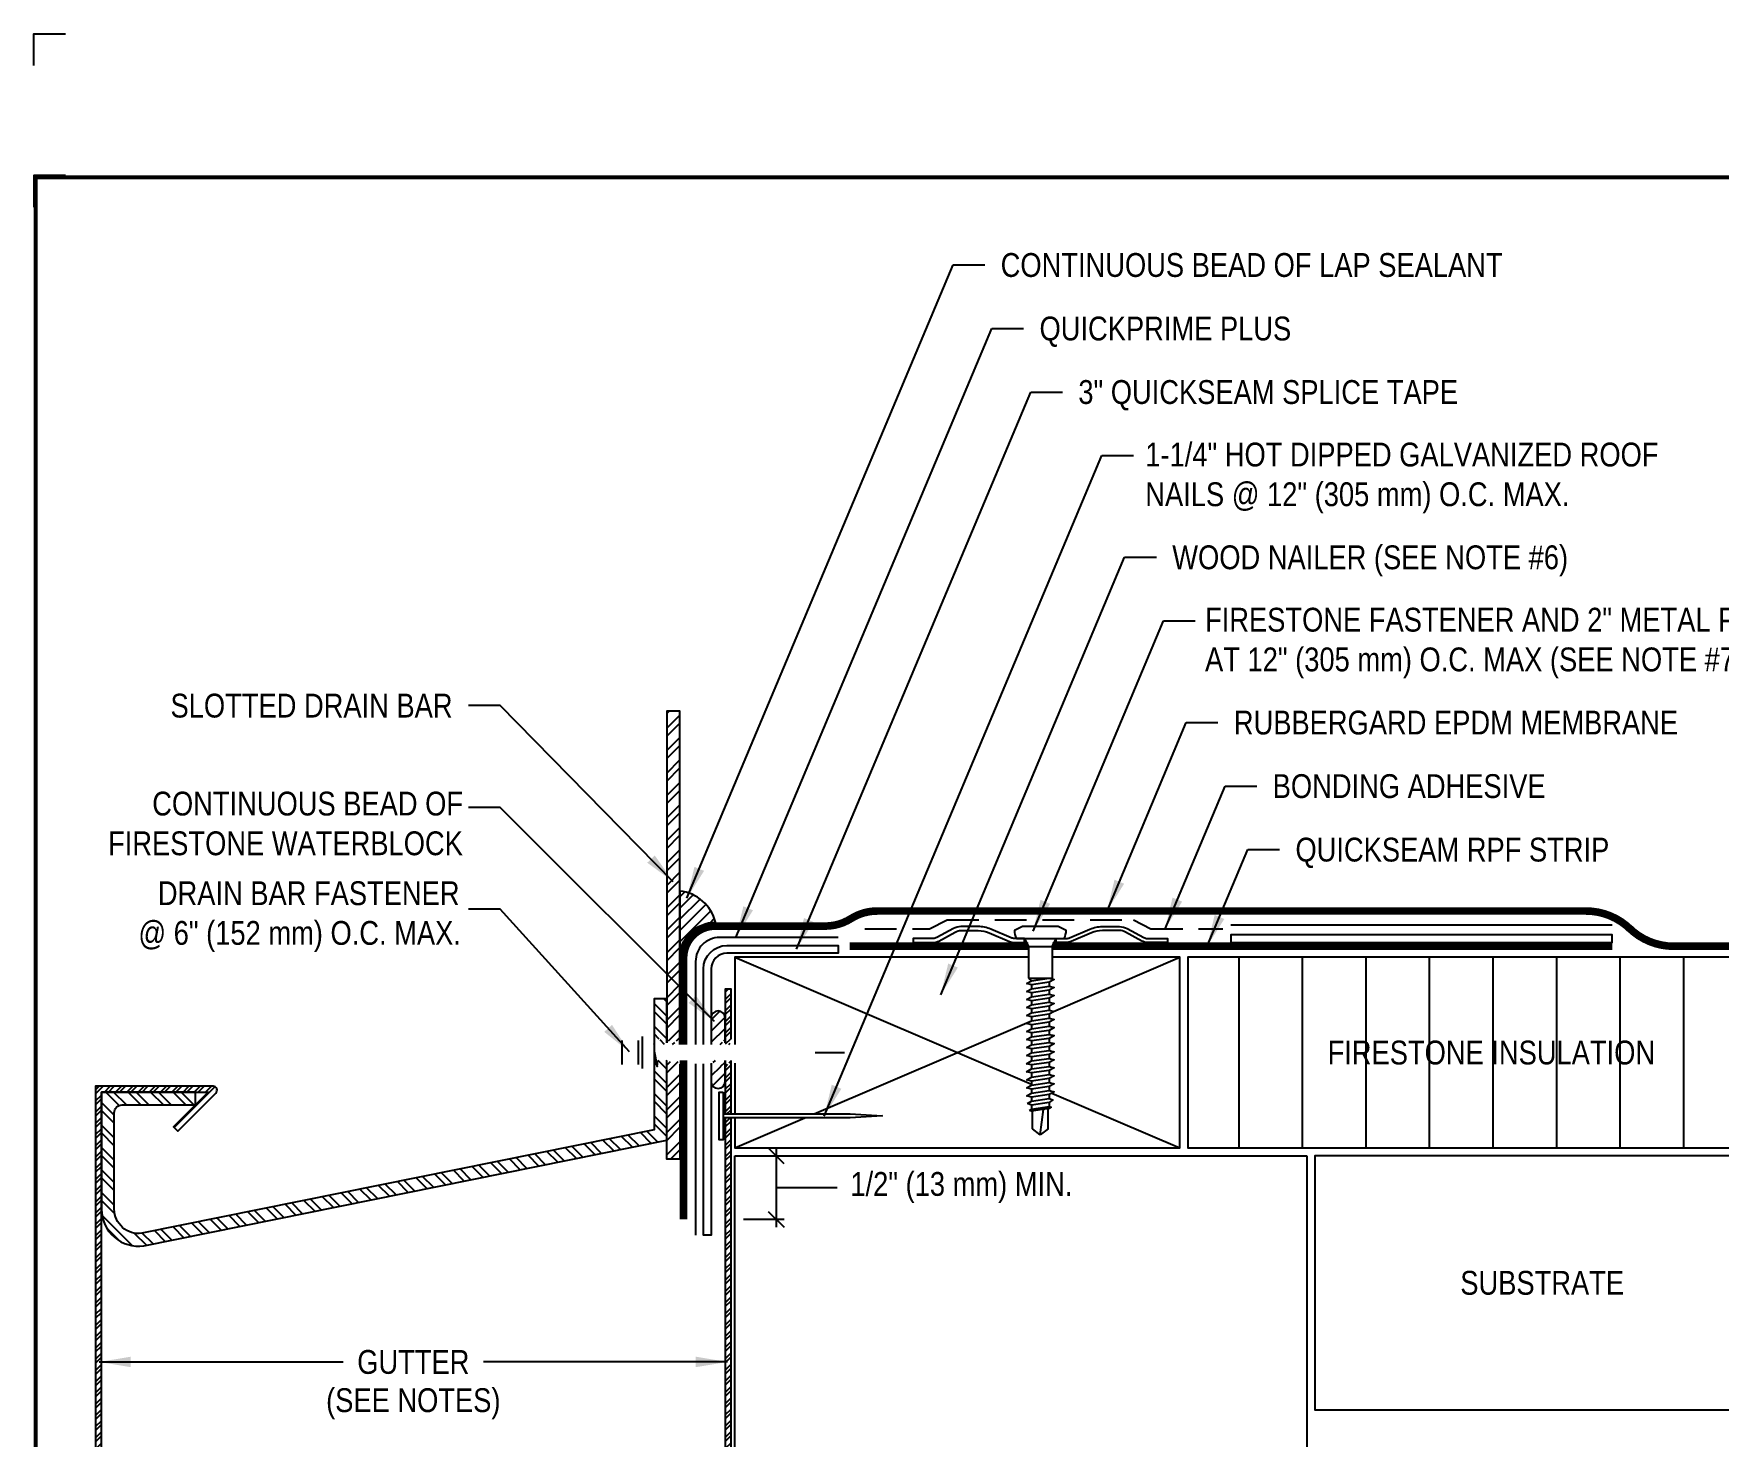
# Model space of a CAD drawing. Header units: inches. Extents: x 165.4 to 185.5, y 3.4 to 20.2.
# Drawn here: x 165.45 to 178.7, y 9.15 to 20.19 of the extents above; entities that cross this region are included whole.
import ezdxf
from ezdxf.enums import TextEntityAlignment as Align

# ---------------------------------------------------------------- set-up
doc = ezdxf.new("R2010")
doc.units = ezdxf.units.IN
doc.header["$MEASUREMENT"] = 0
doc.linetypes.add('HIDDEN', pattern=[0.375, 0.25, -0.125])
doc.layers.get('0').update_dxf_attribs({"linetype": 'CONTINUOUS'})
doc.layers.get('DEFPOINTS').update_dxf_attribs({"linetype": 'CONTINUOUS'})
for name, color, linetype in [('FSBP-ACCESSORY-FIRESTONE', 7, 'CONTINUOUS'), ('FSBP-ACCESSORY-OTHER', 7, 'CONTINUOUS'), ('FSBP-ADHESIVE', 1, 'HIDDEN'), ('FSBP-ANNO-NOTE', 7, 'CONTINUOUS'), ('FSBP-INSULATION', 7, 'CONTINUOUS'), ('FSBP-MEMBRANE', 7, 'CONTINUOUS'), ('FSBP-SEALANTS', 1, 'CONTINUOUS'), ('FSBP-SUBSTRATE-GENERIC', 9, 'CONTINUOUS'), ('FSBP-TTLB-BORDER', 7, 'CONTINUOUS'), ('FSBP-TTLB-TEXT', 7, 'CONTINUOUS'), ('FSBP-WALL-CURB', 9, 'CONTINUOUS'), ('FSBP-WOOD', 7, 'CONTINUOUS')]:
    doc.layers.add(name, color=color, linetype=linetype)
doc.styles.add('FSBP_ARIAL', font='arial.ttf')
doc.styles.add('FSBP_ARIAL_BOLD', font='')
doc.styles.add('FSBP_ARIAL_NAR', font='ARIALN.TTF')
doc.styles.get('FSBP_ARIAL_BOLD').set_extended_font_data('Arial Black')
doc.linetypes.add('ZIGZAG', pattern='A,0.0001,-0.2,[131,ltypeshp.shx,S=0.2,R=0,X=-0.2,Y=0],-0.4,[131,ltypeshp.shx,S=0.2,R=180,X=0.2,Y=0],-0.2', length=0.8001)
doc.dimstyles.new('FSBP-DIM', dxfattribs={"dimtxt": 0.1875, "dimasz": 0.125, "dimexe": 0.0625, "dimexo": 0.125, "dimgap": 0.125, "dimtad": 0, "dimdec": 0, "dimzin": 1, "dimdsep": 46, "dimlunit": 4, "dimtxsty": 'FSBP_ARIAL_NAR', "dimblk": 'OBLIQUE', "dimcen": 0.09375, "dimdle": 0.0625, "dimclrd": 256, "dimclre": 256, "dimclrt": 256, "dimadec": 0, "dimazin": 0, "dimtfac": 1, "dimtdec": 0, "dimtmove": 1, "dimatfit": 3, "dimfxl": 1, "dimtolj": 1, "dimtzin": 0, "dimlwd": -1, "dimlwe": -1, "dimarcsym": 0})
doc.dimstyles.new('FSBP-LEADER', dxfattribs={"dimtxt": 0.1875, "dimasz": 0.25, "dimexe": 0.0625, "dimexo": 0.125, "dimgap": 0.125, "dimtad": 0, "dimtih": 1, "dimtoh": 1, "dimdec": 4, "dimzin": 0, "dimdsep": 46, "dimlunit": 4, "dimtxsty": 'FSBP_ARIAL_NAR', "dimcen": 0.09375, "dimclrd": 256, "dimclre": 256, "dimclrt": 256, "dimadec": 0, "dimazin": 0, "dimtfac": 1, "dimtdec": 4, "dimtofl": 0, "dimtmove": 0, "dimatfit": 3, "dimfxl": 1, "dimtolj": 1, "dimtzin": 0, "dimlwd": -1, "dimlwe": -1, "dimarcsym": 0})

# ---------------------------------------------------------------- blocks, each defined once
blk = doc.blocks.new('TTLB-EPDM_2')
at = {"layer": 'DEFPOINTS', "linetype": 'Continuous', "ltscale": 1.75}
blk.add_lwpolyline([(-0.015625, 13.88083333333333), (-0.015625, 14.13083333333333), (0.234375, 14.13083333333333)], dxfattribs=at)
at = {"layer": 'DEFPOINTS', "color": 1}
blk.add_lwpolyline([(0.234375, 13.015625), (-0.015625, 13.015625), (-0.015625, 12.765625)], dxfattribs=at)
at = {"layer": 'FSBP-TTLB-BORDER', "const_width": 0.03125}
blk.add_lwpolyline([(20, 0), (20, 13), (0, 13), (0, 0)], dxfattribs=at)
at = {"layer": 'FSBP-TTLB-TEXT'}
for tag, height, style, p in [('MAXIMUM_WARRANTY', 0.1875, 'FSBP_ARIAL_BOLD', (18.03987100774941, 0.2240244307510579)), ('ACCPT_SYSTEMS', 0.21875, 'FSBP_ARIAL', (12.49438170418193, -1.23218745252656))]:
    blk.add_attdef(tag, text='', height=height, dxfattribs=dict(at, style=style)).set_placement(p, align=Align.MIDDLE_LEFT)
for tag, height, style, p in [('DETAIL_DESCP_LINE_1', 0.21875, 'FSBP_ARIAL_BOLD', (10.33118450231211, -0.2831249841755152)), ('DETAIL_DESCP_LINE_2', 0.21875, 'FSBP_ARIAL_BOLD', (10.33118450231211, -0.6812499208775904)), ('ISSUE_REV_DATE', 0.21875, 'FSBP_ARIAL', (16.84069633627263, -0.7282559425942452)), ('DETAIL_NUMBER', 0.4375, 'FSBP_ARIAL', (18.91941590748775, -0.8931630692489421))]:
    blk.add_attdef(tag, text='', height=height, dxfattribs=dict(at, style=style)).set_placement(p, align=Align.MIDDLE_CENTER)
blk = doc.blocks.new('FSBP_AG_FASTENER')
at = {"layer": 'FSBP-ACCESSORY-FIRESTONE'}
for points in [[(-0.25, -0.09375), (-0.25, 0.09375)], [(-0.125, 0.09375), (-0.125, -0.09375)], [(-0.09375, 0.125), (-0.09375, -0.125)], [(0.004680429791221741, 0.06249999999999289), (0, 0.07107394473515427)], [(0, 0.06249999999999289), (-2.842170943040401e-14, -0.0625), (0.02558858882824211, -0.109375), (0.03125, -0.0625)], [(2.842170943040401e-14, 0.01100984546043549), (0.02558858882824211, -0.109375)], [(1.267965214895611, 2.131628207280301e-14), (1.5, 0)]]:
    blk.add_lwpolyline(points, dxfattribs=at)
blk = doc.blocks.new('_OBLIQUE')
at = {"color": 0, "linetype": 'ByBlock'}
blk.add_line((-0.5, -0.5), (0.5, 0.5), dxfattribs=at)
blk = doc.blocks.new('*D7')
at = {"layer": 'DEFPOINTS', "color": 0, "transparency": 16777216}
for p in [(170.9654387282852, 11.35669665535893), (170.9079715663524, 10.85669665535893), (171.2896605900918, 10.85669665535893)]:
    blk.add_point(p, dxfattribs=at)
at = {"layer": 'FSBP-ANNO-NOTE', "transparency": 16777216}
for p, q in [((171.2896605900918, 11.41919665535893), (171.2896605900918, 10.79419665535893)), ((171.0904387282852, 11.35669665535893), (171.3521605900918, 11.35669665535893)), ((171.2896605900918, 11.10669665535893), (171.5190397573757, 11.1066966553589)), ((171.5190397573757, 11.1066966553589), (171.7690397573757, 11.1066966553589)), ((171.0329715663524, 10.85669665535893), (171.3521605900918, 10.85669665535893))]:
    blk.add_line(p, q, dxfattribs=at)
at = {"layer": 'FSBP-ANNO-NOTE', "transparency": 16777216, "xscale": 0.125, "yscale": 0.125, "zscale": 0.125}
for p, rotation in [((171.2896605900918, 11.35669665535893), 90), ((171.2896605900918, 10.85669665535893), 270)]:
    blk.add_blockref('_OBLIQUE', p, dxfattribs=dict(at, rotation=rotation))
at = {"layer": 'FSBP-ANNO-NOTE', "transparency": 16777216, "insert": (172.7469345390946, 11.10669665535893), "char_height": 0.1875, "attachment_point": 5, "style": 'FSBP_ARIAL_NAR'}
blk.add_mtext('\\A1;1/2" (13 mm) MIN.', dxfattribs=at)
blk = doc.blocks.new('FSBP_HOT-DIPPED-NAIL')
at = {"layer": 'FSBP-ACCESSORY-OTHER'}
blk.add_lwpolyline([(0, 0.1875), (0, -0.1875), (-0.03125, -0.1875), (-0.03125000000005684, 0.1875)], close=True, dxfattribs=at)
blk.add_lwpolyline([(0, 0.015625), (1, 0.015625), (1.25, 0), (1, -0.015625), (0, -0.015625)], dxfattribs=at)
blk = doc.blocks.new('FSBP_AP_FASTENER_02')
at = {"layer": 'FSBP-ACCESSORY-FIRESTONE'}
for p, q in [((-0.125, 0), (-0.09375, -0.0625)), ((0.09375, -0.0625), (0.125, 0)), ((-0.09375, -0.0625), (-0.09375, -0.3125)), ((-0.09375, -0.0625), (0.09375, -0.0625)), ((0.09375, -0.0625), (0.09375, -0.3125)), ((-0.09375, -0.3125), (-0.0703125, -0.3325892857142776)), ((-0.0703125, -0.3641565527315151), (-0.0703125, -0.3957238197487527)), ((0.0703125, -0.3440672670172376), (0.0703125, -0.3756345340344751)), ((-0.0703125, -0.4272910867660471), (-0.0703125, -0.4588583537832847)), ((-0.0703125, -0.4904256208005222), (-0.0703125, -0.5219928878178166)), ((0.0703125, -0.4072018010517695), (0.0703125, -0.4387690680690071)), ((0.0703125, -0.4703363350862446), (0.0703125, -0.501903602103539)), ((-0.0703125, -0.5535601548350542), (-0.0703125, -0.5851274218523486)), ((-0.0703125, -0.6166946888695861), (-0.0703125, -0.6482619558868237)), ((0.0703125, -0.5334708691207766), (0.0703125, -0.5650381361380141)), ((0.0703125, -0.5966054031553085), (0.0703125, -0.6281726701725461)), ((0.0703125, -0.6597399371897836), (0.0703125, -0.691307204207078)), ((-0.0703125, -0.6798292229041181), (-0.0703125, -0.7113964899213556)), ((-0.0703125, -0.7429637569385932), (-0.0703125, -0.7745310239558876)), ((0.0703125, -0.7228744712243156), (0.0703125, -0.7544417382415531)), ((0.0703125, -0.7860090052588475), (0.0703125, -0.8175762722760851)), ((-0.0703125, -0.8060982909731251), (-0.0703125, -0.8376655579903627)), ((-0.0703125, -0.8692328250076571), (-0.0703125, -0.9008000920248946)), ((0.0703125, -0.8491435392933226), (0.0703125, -0.880710806310617)), ((0.0703125, -0.9122780733278546), (0.0703125, -0.943845340345149)), ((-0.0703125, -0.9323673590421322), (-0.0703125, -0.9639346260594266)), ((-0.0703125, -0.9955018930766641), (-0.0703125, -1.027069160093902)), ((-0.0703125, -1.058636427111196), (-0.0703125, -1.090203694128434)), ((0.0703125, -0.9754126073623866), (0.0703125, -1.006979874379624)), ((0.0703125, -1.038547141396919), (0.0703125, -1.070114408414156)), ((-0.0703125, -1.121770961145671), (-0.0703125, -1.153338228162966)), ((-0.0703125, -1.184905495180203), (-0.0703125, -1.216472762197441)), ((0.0703125, -1.101681675431394), (0.0703125, -1.133248942448688)), ((0.0703125, -1.164816209465926), (0.0703125, -1.196383476483163)), ((-0.0703125, -1.248040029214735), (-0.0703125, -1.279607296231973)), ((-0.0703125, -1.31117456324921), (-0.0703125, -1.342741830266505)), ((0.0703125, -1.227950743500458), (0.0703125, -1.259518010517695)), ((0.0703125, -1.291085277534933), (0.0703125, -1.322652544552227)), ((-0.0625, -1.498492581068092), (-0.0625, -1.35740939234654)), ((0, -1.545367581068092), (0.02460623630037162, -1.344965644303613)), ((0.0625, -1.498492581068092), (0.0625, -1.339552249489429)), ((0, -1.545367581068092), (-0.06250000000002842, -1.498492581068092)), ((0.0625, -1.498492581068092), (0, -1.545367581068092))]:
    blk.add_line(p, q, dxfattribs=at)
blk.add_lwpolyline([(0.1875, 0, 0.1250000000000271), (0.203125, 0.0625), (0.140625, 0.09375), (-0.140625, 0.09375), (-0.203125, 0.0625, 0.1250000000000271), (-0.1875, 0)], format="xyb", close=True, dxfattribs=at)
for points in [[(-0.109375, -0.3539532763657576), (-0.0703125, -0.3325892857142776), (0.0703125, -0.3125), (0.109375, -0.3227032763657576), (0.0703125, -0.3440672670172376), (-0.0703125, -0.3641565527315151)], [(-0.109375, -0.4170878104002895), (-0.0703125, -0.3957238197487527), (0.0703125, -0.3756345340344751), (0.109375, -0.3858378104002895), (0.0703125, -0.4072018010517695), (-0.0703125, -0.4272910867660471)], [(-0.109375, -0.4802223444347646), (-0.0703125, -0.4588583537832847), (0.0703125, -0.4387690680690071), (0.109375, -0.4489723444347646), (0.0703125, -0.4703363350862446), (-0.0703125, -0.4904256208005222)], [(-0.109375, -0.5433568784692966), (-0.0703125, -0.5219928878178166), (0.0703125, -0.501903602103539), (0.109375, -0.5121068784692966), (0.0703125, -0.5334708691207766), (-0.0703125, -0.5535601548350542)], [(-0.109375, -0.6064914125038285), (-0.0703125, -0.5851274218523486), (0.0703125, -0.5650381361380141), (0.109375, -0.5752414125038285), (0.0703125, -0.5966054031553085), (-0.0703125, -0.6166946888695861)], [(-0.109375, -0.6696259465383037), (-0.0703125, -0.6482619558868237), (0.0703125, -0.6281726701725461), (0.109375, -0.6383759465383037), (0.0703125, -0.6597399371897836), (-0.0703125, -0.6798292229041181)], [(-0.109375, -0.7327604805728356), (-0.0703125, -0.7113964899213556), (0.0703125, -0.691307204207078), (0.109375, -0.7015104805728356), (0.0703125, -0.7228744712243156), (-0.0703125, -0.7429637569385932)], [(-0.109375, -0.7958950146073676), (-0.0703125, -0.7745310239558876), (0.0703125, -0.7544417382415531), (0.109375, -0.7646450146073676), (0.0703125, -0.7860090052588475), (-0.0703125, -0.8060982909731251)], [(-0.109375, -0.8590295486418427), (-0.0703125, -0.8376655579903627), (0.0703125, -0.8175762722760851), (0.109375, -0.8277795486418427), (0.0703125, -0.8491435392933226), (-0.0703125, -0.8692328250076571)], [(-0.109375, -0.9221640826763746), (-0.0703125, -0.9008000920248946), (0.0703125, -0.880710806310617), (0.109375, -0.8909140826763746), (0.0703125, -0.9122780733278546), (-0.0703125, -0.9323673590421322)], [(-0.109375, -0.9852986167109066), (-0.0703125, -0.9639346260594266), (0.0703125, -0.943845340345149), (0.109375, -0.9540486167109066), (0.0703125, -0.9754126073623866), (-0.0703125, -0.9955018930766641)], [(-0.109375, -1.048433150745382), (-0.0703125, -1.027069160093902), (0.0703125, -1.006979874379624), (0.109375, -1.017183150745382), (0.0703125, -1.038547141396919), (-0.0703125, -1.058636427111196)], [(-0.109375, -1.111567684779914), (-0.0703125, -1.090203694128434), (0.0703125, -1.070114408414156), (0.109375, -1.080317684779914), (0.0703125, -1.101681675431394), (-0.0703125, -1.121770961145671)], [(-0.109375, -1.174702218814446), (-0.0703125, -1.153338228162966), (0.0703125, -1.133248942448688), (0.109375, -1.143452218814446), (0.0703125, -1.164816209465926), (-0.0703125, -1.184905495180203)], [(-0.109375, -1.237836752848978), (-0.0703125, -1.216472762197441), (0.0703125, -1.196383476483163), (0.109375, -1.206586752848978), (0.0703125, -1.227950743500458), (-0.0703125, -1.248040029214735)], [(-0.099609375, -1.29957619759773), (-0.0703125, -1.279607296231973), (0.0703125, -1.259518010517695), (0.099609375, -1.271116376169175), (0.0703125, -1.291085277534933), (-0.0703125, -1.31117456324921)], [(-0.0849609375, -1.352726280949355), (-0.0703125, -1.342741830266505), (0.0703125, -1.322652544552227), (0.0849609375, -1.328451727377967), (0.0703125, -1.338436178060817), (-0.0703125, -1.358525463775095)]]:
    blk.add_lwpolyline(points, close=True, dxfattribs=at)
blk.add_lwpolyline([(-0.09375, -0.3125), (0.09375, -0.3125)], dxfattribs=at)
blk = doc.blocks.new('FSBP_AP_FASTENER_W_2inPLATE_2')
blk.add_line((-0.125, 0.03125), (0.125, 0.03125))
at = {"layer": 'FSBP-ACCESSORY-FIRESTONE'}
for p, q in [((-0.125, 0), (-0.109375, 0)), ((0.125, 0), (0.109375, 0))]:
    blk.add_line(p, q, dxfattribs=at)
for points in [[(-1, 0), (-0.8440621258972669, 0, 0.125489241710454), (-0.7991697386460146, 0.01144729003925704), (-0.6692681354566616, 0.08230270996074296, -0.1254892417105026), (-0.6243757482053525, 0.09375), (-0.4888144254886129, 0.09375, -0.1015700823222099), (-0.4026445789244235, 0.07606297531646078), (-0.24285132786963, 0.007580153435810644, 0.1015700823222143), (-0.2059213936278184, 0), (-0.125, 0), (-0.125, 0.03125), (-0.2059213936278184, 0.03125, -0.1015700823222341), (-0.230541349789064, 0.03630343562389271), (-0.3903346008438575, 0.1047862575045144, 0.1015700823222067), (-0.4888144254886129, 0.125), (-0.6243757482053525, 0.125, 0.1254892417105185), (-0.6842322645404693, 0.109736946614305), (-0.8141338677297654, 0.0388815266928475, -0.1254892417104541), (-0.8440621258972669, 0.03125), (-1, 0.03125)], [(1, 0), (0.8440621258972669, 0, -0.125489241710454), (0.7991697386460146, 0.01144729003925704), (0.6692681354566616, 0.08230270996074296, 0.1254892417105026), (0.6243757482053525, 0.09375), (0.4888144254886129, 0.09375, 0.1015700823222099), (0.4026445789244235, 0.07606297531646078), (0.24285132786963, 0.007580153435810644, -0.1015700823222143), (0.2059213936278184, 0), (0.125, 0), (0.125, 0.03125), (0.2059213936278184, 0.03125, 0.1015700823222341), (0.230541349789064, 0.03630343562389271), (0.3903346008438575, 0.1047862575045144, -0.1015700823222067), (0.4888144254886129, 0.125), (0.6243757482053525, 0.125, -0.1254892417105185), (0.6842322645404693, 0.109736946614305), (0.8141338677297654, 0.0388815266928475, 0.1254892417104541), (0.8440621258972669, 0.03125), (1, 0.03125)]]:
    blk.add_lwpolyline(points, format="xyb", close=True, dxfattribs=at)
blk.add_blockref('FSBP_AP_FASTENER_02', (0, 0.03125), dxfattribs=at)

msp = doc.modelspace()

# ---------------------------------------------------------------- hatches: boundary and pattern name
at = {"layer": 'FSBP-ACCESSORY-OTHER'}
h = msp.add_hatch(dxfattribs=at)
h.set_pattern_fill('STEEL', color=256, style=0)
h.set_pattern_definition([(45, (-0.2452464866760806, -17.77436024629804), (-0.08838834764831843, 0.08838834764831845), []), (45, (-0.2452464866760806, -17.71186024629804), (-0.08838834764831843, 0.08838834764831845), [])])
h.paths.add_polyline_path([(170.4283116062008, 12.28606738114617), (170.457992035992, 12.23169665535893), (170.489242035992, 12.23169665535895), (170.4949034471637, 12.27857165535894), (170.520492035992, 12.23169665535894), (170.5313081511364, 12.23169665535895), (170.5313081511364, 14.85621634251108), (170.4283116062008, 14.85621634251108)])
h.paths.add_polyline_path([(170.5313081511364, 12.07830898033964), (170.5158116062008, 12.10669665535894), (170.4845616062008, 12.10669665535896), (170.478900195029, 12.05982165535891), (170.4533116062008, 12.10669665535893), (170.4283116062008, 12.10669665535896), (170.4283116062007, 11.33032799486269), (170.5313081511364, 11.33032799486268)])
h = msp.add_hatch(dxfattribs=at)
h.set_pattern_fill('STEEL', color=256, scale=0.5, style=0)
h.set_pattern_definition([(45, (-0.2452464866760806, -17.77436024629804), (-0.04419417382415922, 0.04419417382415922), []), (45, (-0.2452464866760806, -17.74311024629804), (-0.04419417382415922, 0.04419417382415922), [])])
h.paths.add_polyline_path([(170.934264527642, 11.65452022703822), (170.887389527642, 11.65452022703822), (170.887389527642, 7.450755704942182), (167.3678943507513, 7.450755704942175), (165.9811395276421, 8.83751052805151), (165.981139527642, 11.85700570494211), (166.8210982669056, 11.85700570494211), (166.5475655066806, 11.58347294471703), (166.5807111370487, 11.55032731434887), (166.8809174407299, 11.85053361803007, 0.6681786379193009), (166.8588203538178, 11.90388070494215), (165.9342645276421, 11.90388070494215), (165.9342645276419, 8.818094267315228), (167.3484780900151, 7.403880704942146), (170.934264527642, 7.40388070494215)])
h.paths.add_polyline_path([(170.934264527642, 12.10669665535896), (170.9220616062008, 12.10669665535896), (170.916400195029, 12.05982165535896), (170.8908116062008, 12.10669665535896), (170.8873895276419, 12.10669665535896), (170.887389527642, 11.68577022703822), (170.934264527642, 11.68577022703822)])
h.paths.add_polyline_path([(170.934264527642, 12.66919665535893), (170.887389527642, 12.66919665535893), (170.887389527642, 12.2465394073941), (170.895492035992, 12.23169665535891), (170.926742035992, 12.23169665535891), (170.9324034471637, 12.27857165535891), (170.934264527642, 12.2751623955516)])
h = msp.add_hatch(dxfattribs=at)
h.set_pattern_fill('STEEL', color=256, angle=90, style=0)
h.set_pattern_definition([(135, (20.93126515256472, -18.36062044054677), (-0.08838834764831845, -0.08838834764831843), []), (135, (20.86876515256472, -18.36062044054677), (-0.08838834764831845, -0.08838834764831843), [])])
h.paths.add_polyline_path([(170.4283116062008, 11.47894651111509), (170.4283116062008, 12.10669665535896), (170.4220616062008, 12.10669665535896), (170.416400195029, 12.05982165535893), (170.3908116062008, 12.10669665535893), (170.3595616062008, 12.10669665535896), (170.353900195029, 12.05982165535897), (170.3283116062008, 12.10669665535892), (170.3283116062008, 11.56077995206798), (166.2968307203711, 10.74710634609864, -0.45382448234498), (166.081139527642, 10.93580061181007), (166.0811395276421, 11.69450570494212, -0.4142135623730714), (166.1436395276421, 11.75700570494211), (166.7210982669057, 11.75700570494211), (166.7210982669057, 11.85700570494212), (165.981139527642, 11.85700570494211), (165.981139527642, 10.93580061181007, 0.4576076813982518), (166.3137267881191, 10.64850004223491)])
h.paths.add_polyline_path([(170.4283116062007, 12.59230200615268), (170.3283116062008, 12.59230200615268), (170.3283116062008, 12.24027060009409), (170.332992035992, 12.23169665535895), (170.364242035992, 12.23169665535894), (170.3699034471638, 12.27857165535897), (170.395492035992, 12.23169665535896), (170.426742035992, 12.23169665535896), (170.4283116062008, 12.24469228512387)])
at = {"layer": 'FSBP-INSULATION'}
h = msp.add_hatch(dxfattribs=at)
h.set_pattern_fill('LINE', color=256, scale=4, angle=90, style=0)
h.set_pattern_definition([(90, (-43.0687348474338, -30.6977564633094), (-0.5, 3.061515884555943e-17), [])])
h.paths.add_polyline_path([(179.106714501931, 11.41919665535896), (179.106714501931, 12.16919665535892), (178.9349971632151, 12.23169665535893), (179.106714501931, 12.29419665535892), (179.106714501931, 12.91919665535893), (174.5279387282852, 12.91919665535893), (174.5279387282852, 11.41919665535893)])
h.paths.add_polyline_path([(175.5800244443874, 12.02374346640941), (178.2547132233779, 12.02374346640941), (178.2547132233779, 12.31477774335347), (175.5800244443874, 12.31477774335347)], flags=24)
at = {"layer": 'FSBP-SEALANTS'}
h = msp.add_hatch(dxfattribs=at)
h.set_pattern_fill('ANSI31', color=256, scale=0.5, style=0)
h.set_pattern_definition([(45, (42.78678261271861, -18.27178214153509), (-0.04419417382415922, 0.04419417382415922), [])])
h.paths.add_polyline_path([(170.5313081511364, 13.4400791338388), (170.5313081511364, 12.91428495436872, -0.4142135623731481), (170.8113081511364, 13.19428495436868, 0.3182137565610088)])
h = msp.add_hatch(dxfattribs=at)
h.set_pattern_fill('ANSI31', color=256, scale=0.5, style=0)
h.set_pattern_definition([(45, (20.93126515256472, -18.36062044054677), (-0.04419417382415922, 0.04419417382415922), [])])
h.paths.add_polyline_path([(170.7775581511364, 12.23169665535894), (170.801742035992, 12.23169665535895), (170.8074034471638, 12.27857165535888), (170.8329920359921, 12.23169665535894), (170.864242035992, 12.23169665535896), (170.8699034471637, 12.27857165535892), (170.887389527642, 12.2465394073941), (170.887389527642, 12.44133139303894, 1), (170.7775581511364, 12.44133139303894)])
h.paths.add_polyline_path([(170.7775581511364, 11.94133139303894, 1), (170.887389527642, 11.94133139303894), (170.887389527642, 12.10669665535896), (170.8595616062008, 12.10669665535896), (170.853900195029, 12.05982165535891), (170.8283116062008, 12.10669665535896), (170.7970616062008, 12.10669665535896), (170.791400195029, 12.05982165535896), (170.7775581511364, 12.08517849749755)])

# ---------------------------------------------------------------- linework, layer by layer
at = {"layer": 'FSBP-ACCESSORY-OTHER'}
for points in [[(170.5313081511364, 12.23169665535894), (170.5313081511364, 14.85621634251108), (170.4283116062008, 14.85621634251108), (170.4283116062008, 12.2446922851239)], [(170.934264527642, 12.2751623955517), (170.934264527642, 12.66919665535893), (170.887389527642, 12.66919665535893), (170.887389527642, 12.24653940739415)], [(170.5313081511364, 12.0783089803397), (170.5313081511364, 11.33032799486269), (170.4283116062008, 11.33032799486269), (170.4283116062008, 12.10669665535894)], [(170.887389527642, 12.10669665535896), (170.887389527642, 11.68577022703822)], [(170.934264527642, 11.68577022703822), (170.934264527642, 12.10669665535896)]]:
    msp.add_lwpolyline(points, dxfattribs=at)
for points in [[(170.4283116062008, 12.24469228512413), (170.4283116062008, 12.59230200615268), (170.3283116062008, 12.59230200615268), (170.3283116062008, 11.56077995206799), (166.2968307203711, 10.74710634609863, -0.4538244823449053), (166.081139527642, 10.93580061181008), (166.0811395276421, 11.69450570494211, -0.4142135623730882), (166.1436395276421, 11.75700570494211), (166.7210982669057, 11.75700570494211), (166.7210982669057, 11.85700570494211), (165.981139527642, 11.85700570494211), (165.981139527642, 10.93580061181009, 0.4576076813983045), (166.3137267881191, 10.64850004223492), (170.4283116062008, 11.4789465111151), (170.4283116062008, 12.10669665535894)], [(170.887389527642, 11.65452022703822), (170.887389527642, 7.450755704942182), (167.3678943507513, 7.450755704942178), (165.981139527642, 8.837510528051492), (165.981139527642, 11.85700570494211), (166.8210982669057, 11.85700570494211), (166.5475655066806, 11.58347294471702), (166.5807111370487, 11.55032731434887), (166.8809174407299, 11.85053361803007, 0.6681786379193005), (166.8588203538178, 11.90388070494215), (165.934264527642, 11.90388070494215), (165.934264527642, 8.818094267315239), (167.3484780900151, 7.403880704942146), (170.934264527642, 7.403880704942146), (170.934264527642, 11.65452022703822)]]:
    msp.add_lwpolyline(points, format="xyb", dxfattribs=at)
at = {"layer": 'FSBP-ADHESIVE', "linetype": 'ZIGZAG', "ltscale": 0.17}
for p, q in [((174.8680805983916, 13.17427766434746), (177.8680805983916, 13.17427766434746)), ((171.7775581511364, 13.07419665535896), (170.8425581511347, 13.07419665535825)), ((170.6561089398454, 12.88669665535811), (170.656108939846, 12.23169665535892)), ((170.6550581511356, 12.08059881939374), (170.6550581511364, 10.73169665535893))]:
    msp.add_line(p, q, dxfattribs=at)
at = {"layer": 'FSBP-ADHESIVE', "linetype": 'HIDDEN'}
msp.add_lwpolyline([(171.9871270665914, 13.14237212006478), (172.4971239242536, 13.14237212006478), (172.6346239242537, 13.21293698427381), (174.1015372725296, 13.21293698427382), (174.2390372725296, 13.14237212006478), (174.8055805983916, 13.14237212006482)], dxfattribs=at)
at = {"layer": 'FSBP-ADHESIVE', "linetype": 'ZIGZAG', "ltscale": 0.17}
msp.add_arc((170.8418201379087, 12.88847837689801), 0.1857197448247137, 89.7723174000532, 180.5496814062723, dxfattribs=at)
at = {"layer": 'FSBP-INSULATION'}
msp.add_lwpolyline([(179.1067145019311, 12.91919665535893), (174.5279387282852, 12.91919665535893), (174.5279387282852, 11.41919665535893), (179.106714501931, 11.41919665535896)], dxfattribs=at)
at = {"layer": 'FSBP-MEMBRANE', "const_width": 0.06}
msp.add_lwpolyline([(179.106714501931, 13.00552766434745), (178.3526873795782, 13.00552766434745, -0.1989123673796558), (177.9991339889849, 13.15197427375416), (178.0145272077983, 13.13658105494075, 0.1989123673796558), (177.660973817205, 13.28302766434746), (173.0129130276847, 13.28302766434746), (172.0845184170872, 13.28302766434746, 0.1417221344435291), (171.8792615888152, 13.22365630935807, -0.1417221344435803), (171.6740047605431, 13.16428495436868), (170.8113081511364, 13.16428495436868, 0.414213562373095), (170.5613081511364, 12.91428495436868), (170.5613081511364, 12.23169665535895)], format="xyb", dxfattribs=at)
at = {"layer": 'FSBP-MEMBRANE'}
msp.add_lwpolyline([(170.7175581511364, 12.23169665535892), (170.7175581511364, 12.82669665535896, -0.4142135623730572), (170.9025581511364, 13.01169665535896), (171.7775581511364, 13.01169665535896), (171.7775581511364, 12.95169665535896), (170.9025581511364, 12.95169665535896, 0.414213562373095), (170.7775581511364, 12.82669665535896), (170.7775581511364, 12.23169665535894)], format="xyb", dxfattribs=at)
at = {"layer": 'FSBP-MEMBRANE', "const_width": 0.06}
for points in [[(171.8680805983916, 13.00552766434745), (173.2743305983916, 13.00552766434745)], [(173.4618305983916, 13.00552766434745), (177.8680805983916, 13.00552766434745)], [(170.5613081511364, 12.10669665535897), (170.5613081511364, 10.85669665535893)]]:
    msp.add_lwpolyline(points, dxfattribs=at)
at = {"layer": 'FSBP-MEMBRANE'}
msp.add_lwpolyline([(174.8680805983916, 13.03552766434746), (177.8680805983916, 13.03552766434746), (177.8680805983916, 13.09552766434746), (174.8680805983916, 13.09552766434746)], close=True, dxfattribs=at)
msp.add_lwpolyline([(170.7775581511364, 12.08517849749751), (170.7775581511364, 10.73169665535893), (170.7175581511364, 10.73169665535893), (170.7175581511364, 12.08059881939231)], dxfattribs=at)
at = {"layer": 'FSBP-SEALANTS'}
msp.add_lwpolyline([(170.5313081511364, 12.80280576684199), (170.5313081511364, 12.80280576684199), (170.5313081511364, 12.91428495436868, -0.4142135623731322), (170.8113081511364, 13.19428495436868, 0.3182137565610088), (170.5313081511364, 13.4400791338388)], format="xyb", close=True, dxfattribs=at)
at = {"layer": 'FSBP-SEALANTS', "linetype": 'Continuous'}
for points in [[(170.887389527642, 12.24653940739415), (170.887389527642, 12.44133139303894, 0.9999999999999999), (170.7775581511364, 12.44133139303894), (170.7775581511364, 12.23169665535894)], [(170.7775581511364, 12.08517849749751), (170.7775581511364, 11.94133139303894, 0.999999999999935), (170.887389527642, 11.94133139303894), (170.887389527642, 12.10669665535896)]]:
    msp.add_lwpolyline(points, format="xyb", dxfattribs=at)
at = {"layer": 'FSBP-SUBSTRATE-GENERIC'}
msp.add_lwpolyline([(179.106714501931, 11.35669665535899), (175.5279387282852, 11.35669665535893), (175.5279387282852, 9.35669665535896), (179.1067145019311, 9.35669665535896)], dxfattribs=at)
at = {"layer": 'FSBP-WALL-CURB', "linetype": 'Continuous'}
for p, q in [((170.9654387282852, 11.35669665535893), (175.4654387282852, 11.35669665535893)), ((170.9654387282852, 6.729247352841085), (170.9654387282852, 11.35669665535893)), ((175.4654387282851, 11.35669665535893), (175.4654387282852, 6.729247352841057))]:
    msp.add_line(p, q, dxfattribs=at)
at = {"layer": 'FSBP-WOOD'}
for p, q in [((170.9654387282852, 12.91919665535893), (172.7154387282852, 12.16919665535896)), ((173.4713100287973, 12.49314149843554), (174.4654387282852, 12.91919665535893)), ((171.5874437288702, 11.68577022703822), (173.2977680983916, 12.41876638540455)), ((172.7154387282852, 12.16919665535893), (173.2977680983916, 11.9196269253133)), ((173.4594411419071, 11.85033847809236), (174.4654387282852, 11.41919665535893)), ((170.9654387282852, 11.41919665535893), (171.5145270622035, 11.65452022703822))]:
    msp.add_line(p, q, dxfattribs=at)
for points in [[(170.9654387282852, 11.65452022703822), (170.9654387282852, 11.41919665535893), (174.4654387282852, 11.41919665535893), (174.4654387282852, 12.91919665535893), (173.4618305983916, 12.91919665535893)], [(173.2743305983916, 12.91919665535893), (172.8716887282851, 12.91919665535893), (170.9654387282852, 12.91919665535893), (170.9654387282852, 12.2316966553589)], [(170.9654387282852, 12.08448132916333), (170.9654387282852, 11.68577022703822)]]:
    msp.add_lwpolyline(points, dxfattribs=at)

# ---------------------------------------------------------------- block references
msp.add_blockref('TTLB-EPDM_2', (165.4627011304568, 6.057628829771645))
at = {"layer": 'FSBP-ACCESSORY-FIRESTONE'}
for name, p in [('FSBP_AP_FASTENER_W_2inPLATE_2', (173.3680805983917, 13.03552766434745)), ('FSBP_AG_FASTENER', (170.3283116062008, 12.16919665535896))]:
    msp.add_blockref(name, p, dxfattribs=at)
at = {"layer": 'FSBP-ACCESSORY-OTHER'}
msp.add_blockref('FSBP_HOT-DIPPED-NAIL', (170.8730059897385, 11.67014522703822), dxfattribs=at)

# ---------------------------------------------------------------- texts
at = {"layer": 'FSBP-ANNO-NOTE', "style": 'FSBP_ARIAL_NAR'}
for s, p in [('CONTINUOUS BEAD OF LAP SEALANT', (173.0562439776094, 18.36791148882752)), ('QUICKPRIME PLUS', (173.3617996802956, 17.86791148882752)), ('3" QUICKSEAM SPLICE TAPE', (173.6673553829817, 17.36791148882752)), ('WOOD NAILER (SEE NOTE #6)', (174.4064895644114, 16.06713023882752)), ('RUBBERGARD EPDM MEMBRANE', (174.8912208225317, 14.76634898882752)), ('BONDING ADHESIVE', (175.1967765252178, 14.26634898882752)), ('QUICKSEAM RPF STRIP', (175.3757394326056, 13.76634898882752))]:
    msp.add_text(s, height=0.1875, dxfattribs=at).set_placement(p, align=Align.MIDDLE_LEFT)
msp.add_text('SLOTTED DRAIN BAR', height=0.1875, dxfattribs=at).set_placement((168.7430429680362, 14.89976787224869), align=Align.MIDDLE_RIGHT)
for s, p in [('FIRESTONE INSULATION', (176.9173688338827, 12.16919665535893)), ('SUBSTRATE', (177.3173266151081, 10.35669665535897)), ('GUTTER', (168.434264527642, 9.73389388168502)), ('(SEE NOTES)', (168.434264527642, 9.43311263168502))]:
    msp.add_text(s, height=0.1875, dxfattribs=at).set_placement(p, align=Align.MIDDLE_CENTER)
at = {"layer": 'FSBP-ANNO-NOTE', "char_height": 0.1875, "attachment_point": 1, "style": 'FSBP_ARIAL_NAR'}
for s, width, heights, insert in [('1-1/4" HOT DIPPED GALVANIZED ROOF\\PNAILS @ 12" (305 mm) O.C. MAX.', 4.255665685093845, [0.7330617860461643], (174.1943369478821, 16.96967375573353)), ('FIRESTONE FASTENER AND 2" METAL PLATE AT 12" (305 mm) O.C. MAX (SEE NOTE #7)', 4.848169048731506, [0.7330617860461643], (174.6644730477039, 15.66977172844821)), ('\\pi0.40781;CONTINUOUS BEAD OF \\P\\pi0.060182;FIRESTONE WATERBLOCK', 2.834311905240611, [0.5993254450360297], (165.9720605357972, 14.22239486327921)), ('\\pi0.47892;DRAIN BAR FASTENER \\P\\pi0.32583;@ 6" (152 mm) O.C. MAX.', 2.834311905240611, [0.5993254450360297], (165.9451938723797, 13.51698973073312))]:
    msp.add_mtext_dynamic_manual_height_columns(s, width=width, gutter_width=5, heights=heights, dxfattribs=dict(at, insert=insert))

# ---------------------------------------------------------------- dimensions: what is measured, and where the dimension line sits
at = {"layer": 'FSBP-ANNO-NOTE'}
dim = msp.add_linear_dim(base=(171.2896605900918, 10.85669665535893), p1=(170.9654387282852, 11.35669665535893), p2=(170.9079715663524, 10.85669665535893), angle=270, text='1/2" (13 mm) MIN.', dimstyle='FSBP-DIM', override={"dimtih": 1, "dimtoh": 1}, dxfattribs=at)
dim.commit()
dim.dimension.update_dxf_attribs({"geometry": '*D7', "text_midpoint": (171.8940397573757, 11.10669665535893), "dimtype": 160})

# ---------------------------------------------------------------- leaders
for points in [[(170.5873575166713, 13.38451970796863), (172.6812439776094, 18.36791148882752), (172.9312439776094, 18.36791148882752)], [(170.9726103432353, 13.07419665535841), (172.9867996802956, 17.86791148882752), (173.2367996802956, 17.86791148882752)], [(171.4493865259388, 12.98169665535896), (173.2923553829817, 17.36791148882752), (173.5423553829817, 17.36791148882752)], [(171.668038821074, 11.66939704136604), (173.8523140089772, 16.86791148882752), (174.1023140089772, 16.86791148882752)], [(172.5844519844948, 12.62322087847021), (174.0314895644114, 16.06713023882752), (174.2814895644114, 16.06713023882752)], [(173.3108214539693, 13.12474598778578), (174.3370452670975, 15.56713023882752), (174.5870452670975, 15.56713023882752)], [(170.4798098786686, 13.51368306151168), (169.1180429680362, 14.89976787224869), (168.8680429680362, 14.89976787224869)], [(173.8929693152993, 13.28302766434746), (174.5162208225317, 14.76634898882752), (174.7662208225317, 14.76634898882752)], [(174.3495118405607, 13.14237212006478), (174.8217765252178, 14.26634898882752), (175.0717765252178, 14.26634898882752)], [(170.805465583039, 12.41233687741442), (169.1180429680362, 14.09898662224869), (168.8680429680362, 14.09898662224869)], [(174.681062886876, 13.00552766434745), (175.0007394326056, 13.76634898882752), (175.2507394326056, 13.76634898882752)], [(170.1350283383352, 12.17365950371142), (169.1180429680362, 13.29820537224869), (168.8680429680362, 13.29820537224869)], [(165.961139527642, 9.73389388168502), (167.8831023194106, 9.73389388168502)], [(170.9073895276419, 9.73389388168502), (168.9854267358733, 9.73389388168502)]]:
    msp.add_leader(points, dimstyle='FSBP-LEADER', dxfattribs=at)

doc.saveas('drawing.dxf')
